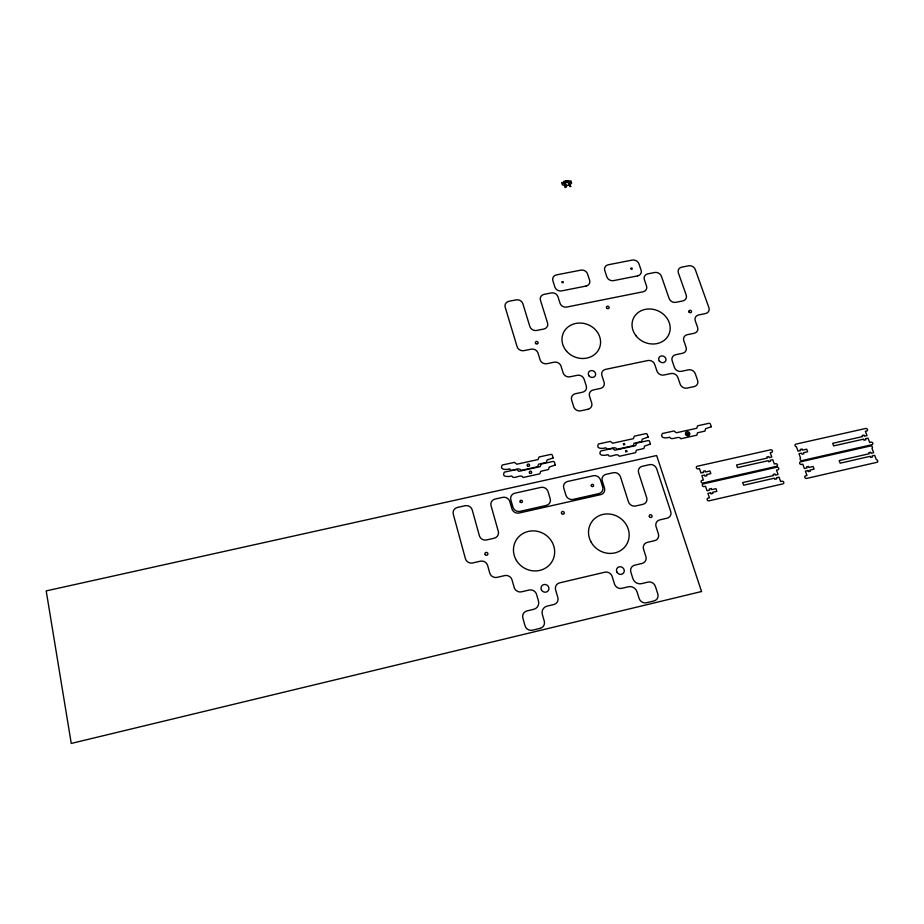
<?xml version="1.0" encoding="UTF-8"?>
<svg xmlns="http://www.w3.org/2000/svg" width="924" height="924" viewBox="0 0 924 924"><rect width="100%" height="100%" fill="white"/><g stroke="black" fill="none" stroke-linecap="round" stroke-linejoin="round"><path stroke-width="1.39" d="M687.225 434.499L688.068 433.01M623.631 444.975L624.497 443.462M625.883 451.975L626.749 450.45M631.08 269.311L631.901 267.96M562.15 282.86L563.016 281.497M630.699 268.191L632.282 269.08M561.792 281.728L563.374 282.617M686.809 433.287L688.472 434.222M623.226 443.751L624.901 444.698M625.479 450.739L627.153 451.686M711.307 426.749L705.532 428.736L705 431.069L697.493 432.79L696.904 435.169L680.757 438.75C679.105 434.823 671.321 441.326 669.692 437.191C667.013 438.207 659.378 438.808 662.289 433.518L673.989 430.965L676.345 432.755L696.777 428.274L697.608 425.791L709.251 423.238L710.279 423.723L711.307 426.749M648.128 437.121L642.249 439.131L641.672 441.499L633.991 443.277L633.414 445.645L617.001 449.283C614.864 444.871 607.218 451.928 605.867 447.77C603.43 448.648 595.345 449.457 598.417 444.005L610.29 441.418L612.658 443.22L633.402 438.681L634.291 436.174L646.119 433.575L647.146 434.072L648.128 437.121M650.427 444.074L644.536 446.096L643.959 448.475L636.324 450.219L635.677 452.644L619.253 456.294C617.209 451.836 609.424 459.147 608.015 454.666C605.578 455.59 597.401 456.421 600.623 451.004L612.52 448.406L614.887 450.207L635.666 445.645L636.555 443.127L648.405 440.517L649.433 441.014L650.427 444.074M553.118 457.946L547.066 460.002L546.338 462.439L538.53 464.229L537.803 466.678L521.055 470.362C518.757 465.927 511.307 473.434 509.713 468.791C507.322 469.877 498.868 470.316 502.252 465.015L514.425 462.37L516.782 464.206L538.057 459.551L539.038 456.987L551.166 454.331L552.194 454.839L553.118 457.946M555.255 465.015L549.191 467.082L548.544 469.507L540.713 471.298L539.928 473.793L523.146 477.5C521.217 473.111 513.571 480.364 511.85 476.045C509.424 476.461 500.993 477.87 504.308 472.152L516.504 469.484L518.872 471.321L540.182 466.632L541.152 464.067L553.291 461.399L554.331 461.896L555.255 465.015M540.17 628.343L532.455 630.203A6.11 5.856 39.3 0 1 525.028 625.791L522.845 618.064A6.098 5.833 37.9 0 1 526.98 610.926L533.691 609.32A7.08 6.757 36 0 0 538.473 601.039L536.555 594.375A6.052 5.775 34.9 0 0 529.186 590.02L521.54 591.822A6.041 5.763 32.6 0 1 514.183 587.479L512.046 579.902A6.029 5.763 30.6 0 0 504.712 575.583L497.066 577.361A6.006 5.752 28.1 0 1 489.732 573.03L487.641 565.511A5.994 5.752 25.7 0 0 480.353 561.203L472.695 562.959A5.983 5.729 23.2 0 1 465.407 558.662L453.28 514.183A5.914 5.602 18 0 1 457.472 507.426L465.038 505.74A5.902 5.59 18.9 0 1 472.222 509.956L479.36 535.677A5.937 5.648 23 0 0 486.613 539.939L494.201 538.207A5.937 5.636 23.8 0 0 498.313 531.381L491.06 505.74A5.89 5.544 22.1 0 1 495.149 499.041L502.644 497.366A5.879 5.532 22.8 0 1 509.817 501.547L511.908 508.812A5.89 5.532 24.5 0 0 519.115 513.016L600.669 494.64A5.856 5.394 29.6 0 0 604.492 488.034L602.252 480.896A5.833 5.359 29.5 0 1 606.04 474.335L613.328 472.718A5.833 5.348 29.8 0 1 620.466 476.819L628.447 501.836A5.879 5.382 32.4 0 0 635.654 505.994L642.954 504.331A5.879 5.371 32.6 0 0 646.684 497.701L638.6 472.765A5.821 5.29 30.9 0 1 642.307 466.262L649.514 464.657A5.821 5.278 31.2 0 1 656.652 468.734L670.732 511.526A5.902 5.382 34.7 0 1 667.047 518.202L659.748 519.889A5.925 5.417 35.5 0 0 656.04 526.599L658.396 533.887A5.948 5.463 35.9 0 1 654.666 540.656L647.308 542.376A5.971 5.498 36.8 0 0 643.531 549.179L645.888 556.571A5.994 5.532 37.3 0 1 642.099 563.432L634.673 565.188A6.018 5.579 38.3 0 0 630.849 572.095L632.905 578.643A7.034 6.514 39 0 0 641.499 583.656L648.024 582.097A6.064 5.602 40.3 0 1 655.393 586.394L657.796 593.924A6.075 5.613 41.1 0 1 653.996 600.935L646.511 602.737A6.075 5.636 41.1 0 1 639.108 598.406L637.04 591.799A7.08 6.584 40.2 0 0 628.424 586.763L621.864 588.322A6.041 5.625 38.7 0 1 614.495 584.014L612.185 576.507A6.029 5.625 37.7 0 0 604.827 572.21L559.621 582.859A6.041 5.717 36.3 0 0 555.601 589.87L557.83 597.458A6.064 5.752 37 0 1 553.788 604.539L547.1 606.132A7.115 6.768 38.7 0 0 542.33 614.437L544.271 621.171A6.11 5.833 39.5 0 1 540.17 628.343M701.524 591.522L71.252 743.439L46.2 590.898L656.652 455.532L701.524 591.522M710.614 492.758L707.923 493.37L709.436 497.828L708.084 498.14A1.467 1.328 35.5 0 0 707.195 499.792A1.467 1.328 35.5 0 0 708.997 500.82L782.894 483.876A1.467 1.294 36.6 0 0 783.737 482.247A1.467 1.294 36.6 0 0 781.947 481.231L780.618 481.531L779.036 477.142L776.391 477.743L776.784 478.84L774.843 479.279L774.451 478.182L743.647 485.216L742.723 482.571L773.504 475.548L773.111 474.451L775.051 474.012L775.444 475.109L778.089 474.509L776.506 470.12L777.835 469.819A1.455 1.282 35.7 0 0 778.678 468.214A1.455 1.282 35.7 0 0 776.888 467.197L703.256 483.91A1.467 1.317 34.4 0 0 702.356 485.539A1.467 1.317 34.4 0 0 704.157 486.567L705.497 486.255L707.01 490.702L709.701 490.09L709.32 488.981L711.295 488.53L711.676 489.639L715.973 488.657L716.885 491.325L712.577 492.307L712.958 493.416L710.983 493.866L710.614 492.758M807.98 470.535L805.358 471.125L806.964 475.502L805.659 475.802A1.467 1.282 36.9 0 0 804.827 477.419A1.467 1.282 36.9 0 0 806.617 478.436L877.338 462.219A1.582 1.351 37.6 0 0 876.333 459.632L874.67 455.313L872.094 455.902L872.51 456.976L870.616 457.415L870.2 456.329L840.17 463.178L839.188 460.579L869.207 453.742L868.791 452.668L870.674 452.24L871.089 453.314L873.665 452.725L872.002 448.429A1.571 1.351 36.8 0 0 870.997 445.853L800.531 461.838A1.455 1.271 36.1 0 0 799.699 463.444A1.455 1.271 36.1 0 0 801.489 464.449L802.794 464.148L804.4 468.514L807.022 467.914L806.617 466.828L808.535 466.389L808.939 467.475L813.132 466.516L814.09 469.138L809.909 470.097L810.313 471.182L808.385 471.621L807.98 470.535M776.564 466.331L702.956 483.021A1.467 1.317 34.1 0 1 701.154 481.993A1.467 1.317 34.1 0 1 702.044 480.364L703.395 480.064L701.894 475.641L704.573 475.04L704.943 476.137L706.906 475.698L706.537 474.589L710.822 473.631L709.909 470.986L705.636 471.956L705.255 470.847L703.291 471.298L703.672 472.395L700.993 472.996L699.491 468.595L698.151 468.895A1.455 1.305 33.1 0 1 696.373 467.879A1.455 1.305 33.1 0 1 697.262 466.262L770.616 449.803A1.444 1.271 34.6 0 1 772.395 450.808A1.444 1.271 34.6 0 1 771.552 452.402L770.235 452.702L771.806 457.045L769.172 457.634L768.78 456.548L766.851 456.987L767.243 458.073L736.567 464.98L737.479 467.613L768.179 460.683L768.56 461.769L770.5 461.33L770.108 460.244L772.741 459.655L774.312 464.01L775.629 463.709A1.455 1.282 35.5 0 1 777.419 464.726A1.455 1.282 35.5 0 1 776.564 466.331M871.956 444.698L801.524 460.672A1.571 1.374 35.9 0 1 800.565 458.061L798.971 453.73L801.582 453.141L801.974 454.227L803.892 453.788L803.499 452.714L807.668 451.767L806.71 449.179L802.54 450.115L802.136 449.029L800.23 449.468L800.623 450.542L798.013 451.131L796.43 446.812A1.571 1.363 35 0 1 795.472 444.225L865.673 428.482A1.444 1.236 35.9 0 1 867.44 429.464A1.444 1.236 35.9 0 1 866.654 431.034L865.372 431.323L867.024 435.585L864.46 436.163L864.044 435.089L862.173 435.516L862.577 436.578L832.686 443.324L833.656 445.899L863.57 439.143L863.986 440.217L865.869 439.789L865.453 438.727L868.017 438.149L869.68 442.423L870.962 442.134A1.444 1.236 36.7 0 1 872.741 443.127A1.444 1.236 36.7 0 1 871.956 444.698M546.246 505.451L520.12 511.33A5.89 5.532 24.5 0 1 512.924 507.137L510.833 499.872A5.879 5.509 23.7 0 1 514.864 493.208L540.875 487.41A5.867 5.463 25.7 0 1 548.036 491.568L550.196 498.775A5.879 5.486 26.4 0 1 546.246 505.451M598.879 493.612L573.111 499.41A5.867 5.44 28.1 0 1 565.927 495.241L563.744 488.057A5.856 5.417 27.4 0 1 567.648 481.462L593.312 475.744A5.844 5.371 28.8 0 1 600.461 479.868L602.691 486.994A5.856 5.394 29.4 0 1 598.879 493.612M587.93 409.286L580.746 410.822A5.706 5.174 23.5 0 1 573.746 406.826L571.61 399.988A5.694 5.163 23 0 1 575.386 393.728L582.547 392.215A5.671 5.117 22.8 0 0 586.29 386.001L584.141 379.244A5.66 5.105 22.3 0 0 577.2 375.306L570.073 376.796A5.648 5.094 21.4 0 1 563.132 372.857L561.03 366.135A5.648 5.094 20.4 0 0 554.123 362.208L546.985 363.686A5.625 5.07 19.4 0 1 540.078 359.771L538.022 353.084A5.625 5.07 18.4 0 0 531.138 349.18L524 350.635A5.613 5.059 17.5 0 1 517.117 346.731L505.185 307.218A5.556 4.943 15.7 0 1 509.02 301.282L516.077 299.896A5.544 4.943 16.1 0 1 522.857 303.707L529.879 326.588A5.579 4.99 17.7 0 0 536.717 330.446L543.809 329.025A5.567 4.978 18.1 0 0 547.574 323.019L540.448 300.219A5.532 4.897 17.7 0 1 544.19 294.329L551.189 292.954A5.521 4.886 18.1 0 1 557.969 296.754L560.013 303.211A5.532 4.897 18.9 0 0 566.816 307.034L643.035 291.799A5.486 4.782 22.4 0 0 646.534 285.978L644.351 279.614A5.475 4.759 22.5 0 1 647.84 273.851L654.654 272.499A5.475 4.747 22.8 0 1 661.399 276.241L669.149 298.533A5.498 4.782 24.2 0 0 675.952 302.31L682.778 300.935A5.498 4.77 24.4 0 0 686.209 295.103L678.366 272.869A5.452 4.701 23.7 0 1 681.773 267.14L688.519 265.812A5.452 4.701 24 0 1 695.264 269.519L708.904 307.669A5.521 4.782 25.8 0 1 705.52 313.536L698.694 314.934A5.544 4.816 26.1 0 0 695.275 320.836L697.574 327.327A5.556 4.851 26.1 0 1 694.143 333.275L687.26 334.696A5.579 4.886 26.4 0 0 683.795 340.679L686.082 347.239A5.59 4.92 26.4 0 1 682.605 353.268L675.663 354.724A5.613 4.955 26.7 0 0 672.164 360.787L674.439 367.429A5.625 4.966 27.1 0 0 681.381 371.332L688.345 369.854A5.636 4.978 27.9 0 1 695.298 373.758L697.62 380.445A5.66 5.001 28.3 0 1 694.132 386.59L687.144 388.092A5.66 5.013 28.1 0 1 680.168 384.165L677.87 377.454A5.648 5.013 27.3 0 0 670.916 373.539L663.917 375.017A5.636 4.99 26.5 0 1 656.976 371.113L654.723 364.437A5.625 4.99 25.6 0 0 647.793 360.545L605.59 369.369A5.648 5.059 23.8 0 0 601.905 375.514L604.088 382.247A5.66 5.094 23.7 0 1 600.381 388.45L593.254 389.951A5.683 5.128 24 0 0 589.524 396.188L591.683 403.014A5.706 5.163 23.9 0 1 587.93 409.286M585.989 286.07L561.665 290.887A5.509 4.851 18.2 0 1 554.897 287.098L552.864 280.688A5.498 4.839 17.9 0 1 556.56 274.878L580.792 270.143A5.475 4.805 19.1 0 1 587.525 273.885L589.616 280.261A5.486 4.816 19.4 0 1 585.989 286.07M637.606 275.872L613.605 280.619A5.475 4.782 20.6 0 1 606.849 276.865L604.746 270.513A5.463 4.759 20.4 0 1 608.304 264.761L632.212 260.094A5.452 4.736 21.4 0 1 638.934 263.814L641.094 270.12A5.463 4.747 21.6 0 1 637.606 275.872M565.604 181.023L563.917 181.335L564.414 182.837L568.63 182.063L568.133 180.561L566.447 180.861L566.701 181.624L569.219 181.15L569.727 182.663L570.57 182.513L570.062 181L570.905 180.85L571.656 183.114L569.634 185.089L570.131 186.59L570.974 186.44L568.791 185.239L566.262 185.701L566.504 186.463L564.818 186.775L565.072 187.526L565.915 187.376L565.419 185.863L562.381 184.812L561.642 182.548L563.825 183.749L563.328 182.236L565.858 181.774L565.604 181.023M565.754 184.199L564.911 184.35L565.165 185.1L566.008 184.95L565.754 184.199M569.126 183.576L568.283 183.726L568.537 184.488L569.38 184.326L569.126 183.576M635.908 335.666A19.45 17.094 24.2 0 0 668.699 334.811A19.45 17.094 24.2 0 0 648.74 308.974A19.45 17.094 24.2 0 0 635.908 335.666M566.528 351.155A19.577 17.464 21 0 0 599.445 348.048A19.577 17.464 21 0 0 577.87 323.123A19.577 17.464 21 0 0 566.528 351.155M659.251 360.857A3.742 3.315 26 0 0 665.58 361.122A3.742 3.315 26 0 0 662.127 355.902A3.742 3.315 26 0 0 659.251 360.857M588.958 375.814A3.765 3.384 22.9 0 0 595.345 375.652A3.765 3.384 22.9 0 0 591.568 370.57A3.765 3.384 22.9 0 0 588.958 375.814M685.735 434.592A2.241 2.01 30.7 0 0 689.523 434.985A2.241 2.01 30.7 0 0 687.675 431.693A2.241 2.01 30.7 0 0 685.735 434.592M535.724 343.555A1.398 1.259 18.3 0 0 538.068 343.185A1.398 1.259 18.3 0 0 536.417 341.487A1.398 1.259 18.3 0 0 535.724 343.555M606.733 308.166A1.386 1.213 21.4 0 0 609.055 307.958A1.386 1.213 21.4 0 0 607.53 306.214A1.386 1.213 21.4 0 0 606.733 308.166M689.085 312.127A1.386 1.201 25.4 0 0 691.406 312.081A1.386 1.201 25.4 0 0 689.974 310.256A1.386 1.201 25.4 0 0 689.085 312.127M649.376 516.608A1.478 1.351 34.3 0 0 651.859 517.024A1.478 1.351 34.3 0 0 650.819 514.76A1.478 1.351 34.3 0 0 649.376 516.608M561.596 513.501A1.478 1.374 28.9 0 0 564.114 513.582A1.478 1.374 28.9 0 0 562.797 511.446A1.478 1.374 28.9 0 0 561.596 513.501M485.204 554.596A1.49 1.421 24.9 0 0 487.768 554.504A1.49 1.421 24.9 0 0 486.324 552.39A1.49 1.421 24.9 0 0 485.204 554.596M541.337 589.674A4.031 3.823 35.1 0 0 548.151 590.829A4.031 3.823 35.1 0 0 545.472 584.499A4.031 3.823 35.1 0 0 541.337 589.674M616.793 571.887A4.008 3.731 37.6 0 0 623.538 573.019A4.008 3.731 37.6 0 0 620.766 566.782A4.008 3.731 37.6 0 0 616.793 571.887M516.447 560.475A20.894 19.751 29.9 0 0 552.136 561.388A20.894 19.751 29.9 0 0 533.598 530.884A20.894 19.751 29.9 0 0 516.447 560.475M590.933 541.811A20.79 19.277 33.6 0 0 626.149 545.195A20.79 19.277 33.6 0 0 609.436 514.021A20.79 19.277 33.6 0 0 590.933 541.811M591.406 486.012A1.213 1.12 28.9 0 0 593.474 486.082A1.213 1.12 28.9 0 0 592.388 484.326A1.213 1.12 28.9 0 0 591.406 486.012M520.224 502.032A1.224 1.143 24.4 0 0 522.314 501.951A1.224 1.143 24.4 0 0 521.113 500.254A1.224 1.143 24.4 0 0 520.224 502.032M527.408 465.812A1.213 1.12 22.7 0 0 529.475 465.742A1.213 1.12 22.7 0 0 528.285 464.067A1.213 1.12 22.7 0 0 527.408 465.812M529.51 472.926A1.213 1.132 23.3 0 0 531.577 472.857A1.213 1.132 23.3 0 0 530.388 471.182A1.213 1.132 23.3 0 0 529.51 472.926"/></g></svg>
